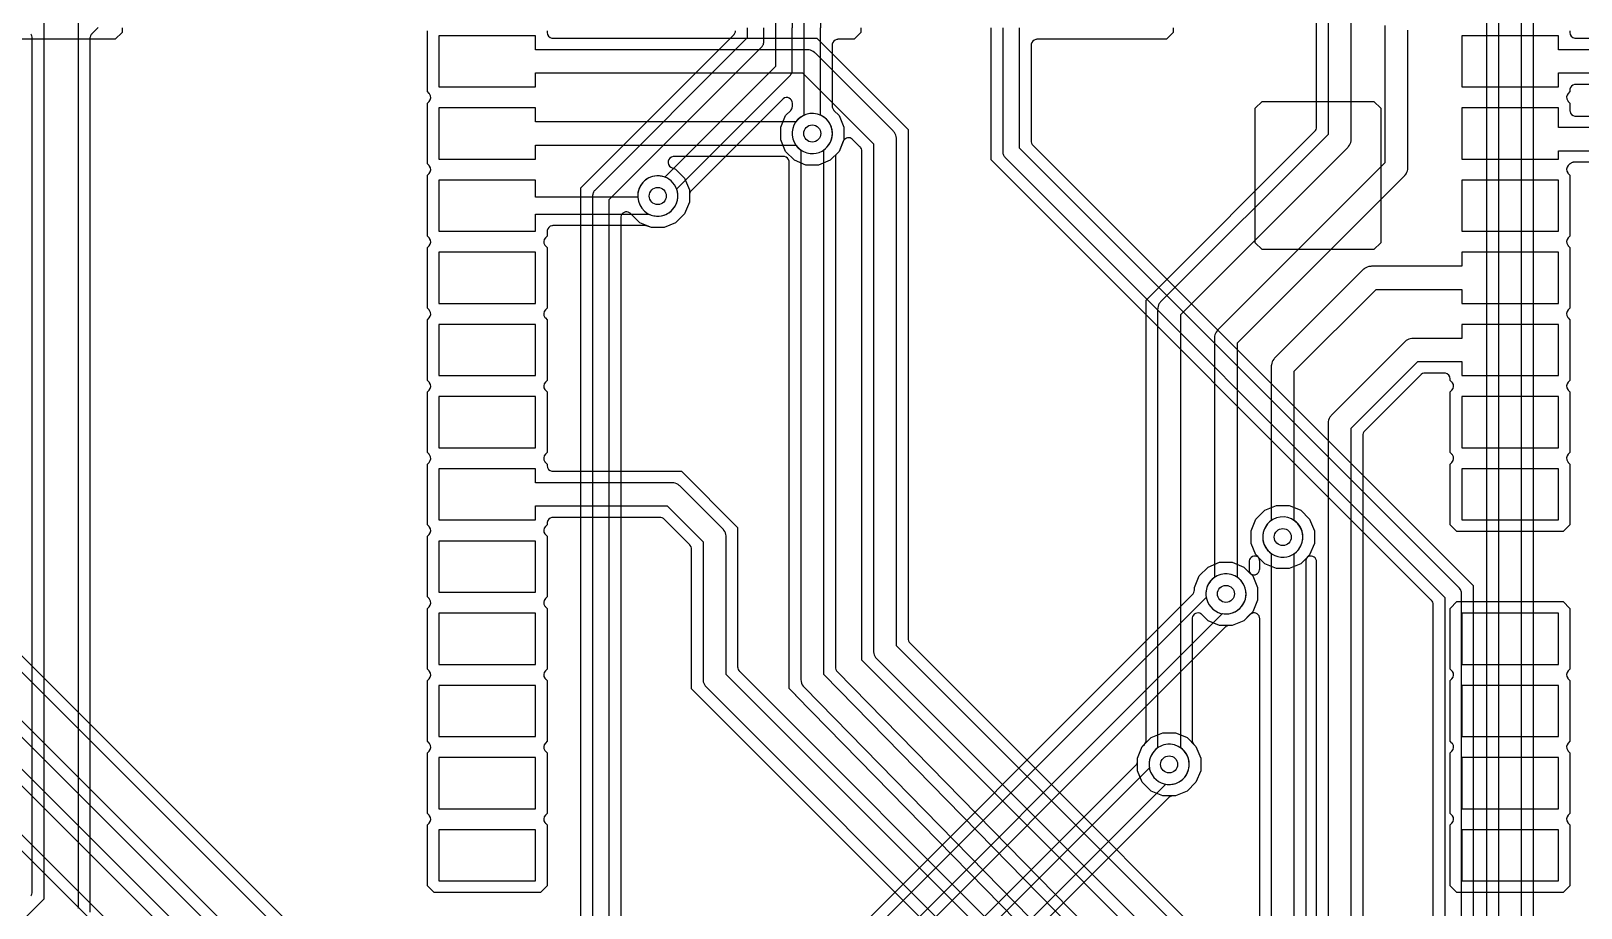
# Model space of a CAD drawing. Header units: millimetres. Extents: x -1 to 70, y 0 to 114.
# Drawn here: x 25.97 to 53.25, y 81.47 to 96.9 of the extents above; entities that cross this region are included whole.
import ezdxf

# ---------------------------------------------------------------- set-up
doc = ezdxf.new("R2010")
doc.units = ezdxf.units.MM

msp = doc.modelspace()

# ---------------------------------------------------------------- linework, layer by layer
at = {"layer": '16_copper'}
for points in [[(48.594, 80.832), (48.594, 87.565), (48.592, 87.576), (48.591, 87.587, 0.54673), (48.433, 87.645), (48.432, 87.644), (48.431, 87.643), (48.429, 87.642), (48.423, 87.636), (48.315, 87.528), (48.111, 87.444), (47.889, 87.444), (47.685, 87.528), (47.577, 87.636), (47.569, 87.643), (47.56, 87.649, 0.546726), (47.407, 87.579), (47.407, 87.577), (47.407, 87.576), (47.407, 87.574), (47.406, 87.565), (47.406, 87.422), (47.407, 87.415), (47.407, 87.407, 0.125733), (47.427, 87.362), (47.432, 87.355), (47.433, 87.354), (47.434, 87.353), (47.436, 87.351), (47.472, 87.315), (47.556, 87.111), (47.556, 86.889), (47.472, 86.685), (47.315, 86.528), (47.111, 86.444), (46.889, 86.444), (46.685, 86.528), (46.577, 86.636), (46.569, 86.643), (46.56, 86.649, 0.546726), (46.407, 86.579), (46.407, 86.577), (46.407, 86.576), (46.407, 86.574), (46.406, 86.565), (46.406, 84.422), (46.407, 84.415), (46.407, 84.407, 0.125733), (46.427, 84.362), (46.432, 84.355), (46.433, 84.354), (46.434, 84.353), (46.436, 84.351), (46.472, 84.315), (46.556, 84.111), (46.556, 83.889), (46.472, 83.685), (46.315, 83.528), (46.111, 83.444), (45.889, 83.444), (45.685, 83.528), (45.528, 83.685), (45.444, 83.889), (45.444, 84.111), (45.528, 84.315), (45.564, 84.351, 0.162857), (45.593, 84.408), (45.593, 84.416), (45.594, 84.418), (45.593, 84.42), (45.594, 84.422), (45.594, 92.168), (48.564, 95.139), (48.569, 95.145), (48.574, 95.15, 0.125734), (48.593, 95.196), (48.593, 95.204), (48.594, 95.206), (48.593, 95.207), (48.594, 95.21), (48.594, 98.168)], [(48.797, 98), (48.797, 95.084), (45.856, 92.144), (45.85, 92.136), (45.843, 92.129, 0.132344), (45.799, 92.032), (45.799, 92.024, 0.018059), (45.798, 92.009), (45.797, 92), (45.797, 84.289), (45.767, 84.266, 0.716589), (46.023, 83.647), (46.069, 83.653, 0.621839), (46.233, 84.266), (46.203, 84.289), (46.203, 91.916), (49.144, 94.856), (49.15, 94.864), (49.157, 94.871, 0.132344), (49.201, 94.968), (49.201, 94.976, 0.018059), (49.202, 94.991), (49.203, 95), (49.203, 97.916)], [(25.967, 81.687), (25.972, 81.692, 0.125734), (25.991, 81.738), (25.992, 81.746), (25.992, 81.748), (25.992, 81.749), (25.992, 81.752), (25.992, 96.779), (25.991, 96.786), (25.991, 96.794, 0.125733), (25.972, 96.839), (25.966, 96.846)], [(26.803, 81.47, 0.015609), (26.804, 81.489), (26.805, 81.5), (26.805, 97.05)], [(27.153, 96.966), (27.037, 96.85), (27.033, 96.844), (27.028, 96.839, 0.125734), (27.009, 96.793), (27.008, 96.785), (27.008, 96.783), (27.008, 96.782), (27.008, 96.779), (27.008, 81.399)], [(42.564, 80.361), (37.594, 85.332), (37.594, 87.79), (37.593, 87.797), (37.593, 87.805, 0.125733), (37.573, 87.85), (37.568, 87.857), (37.567, 87.858), (37.566, 87.859), (37.564, 87.861), (37.111, 88.314), (37.105, 88.319), (37.1, 88.324, 0.125734), (37.054, 88.343), (37.046, 88.343), (37.044, 88.344), (37.043, 88.343), (37.04, 88.344), (35.153, 88.344), (35.144, 88.342), (35.135, 88.342, 0.323309), (35.054, 88.258), (35.054, 88.252), (35.053, 88.251), (35.054, 88.249), (35.053, 88.244), (35.053, 88.216), (35.023, 88.186, 0.373887), (35.014, 88.055), (35.017, 88.051, 0.009675), (35.02, 88.048), (35.023, 88.044), (35.053, 88.014), (35.053, 86.946), (35.023, 86.916, 0.373887), (35.014, 86.785), (35.017, 86.781, 0.009675), (35.02, 86.778), (35.023, 86.774), (35.053, 86.744), (35.053, 85.676), (35.023, 85.646, 0.373887), (35.014, 85.515), (35.017, 85.511, 0.009675), (35.02, 85.508), (35.023, 85.504), (35.053, 85.474), (35.053, 84.406), (35.023, 84.376, 0.373893), (35.014, 84.245), (35.017, 84.241, 0.009714), (35.02, 84.238), (35.023, 84.234), (35.053, 84.204), (35.053, 83.136), (35.023, 83.106, 0.373893), (35.014, 82.975), (35.017, 82.971, 0.009714), (35.02, 82.968), (35.023, 82.964), (35.053, 82.934), (35.053, 81.866), (34.934, 81.747), (33.066, 81.747), (32.947, 81.866), (32.947, 82.934), (32.977, 82.964, 0.373887), (32.986, 83.095), (32.983, 83.099, 0.009675), (32.98, 83.102), (32.977, 83.106), (32.947, 83.136), (32.947, 84.204), (32.977, 84.234, 0.373887), (32.986, 84.365), (32.983, 84.369, 0.009675), (32.98, 84.372), (32.977, 84.376), (32.947, 84.406), (32.947, 85.474), (32.977, 85.504, 0.373893), (32.986, 85.635), (32.983, 85.639, 0.009714), (32.98, 85.642), (32.977, 85.646), (32.947, 85.676), (32.947, 86.744), (32.977, 86.774, 0.373893), (32.986, 86.905), (32.983, 86.909, 0.009714), (32.98, 86.912), (32.977, 86.916), (32.947, 86.946), (32.947, 88.014), (32.977, 88.044, 0.373893), (32.986, 88.175), (32.983, 88.178, 0.002423), (32.983, 88.179), (32.982, 88.181), (32.98, 88.182), (32.977, 88.186), (32.947, 88.216), (32.947, 89.284), (32.977, 89.314, 0.373887), (32.986, 89.445), (32.983, 89.449, 0.009675), (32.98, 89.452), (32.977, 89.456), (32.947, 89.486), (32.947, 90.554), (32.977, 90.584, 0.373887), (32.986, 90.715), (32.983, 90.719, 0.009675), (32.98, 90.722), (32.977, 90.726), (32.947, 90.756), (32.947, 91.824), (32.977, 91.854, 0.373887), (32.986, 91.985), (32.983, 91.989, 0.009675), (32.98, 91.992), (32.977, 91.996), (32.947, 92.026), (32.947, 93.094), (32.977, 93.124, 0.373893), (32.986, 93.255), (32.983, 93.259, 0.009714), (32.98, 93.262), (32.977, 93.266), (32.947, 93.296), (32.947, 94.364), (32.977, 94.394, 0.373887), (32.986, 94.525), (32.983, 94.529, 0.009675), (32.98, 94.532), (32.977, 94.536), (32.947, 94.566), (32.947, 95.634), (32.977, 95.664, 0.373887), (32.986, 95.795), (32.983, 95.799, 0.009675), (32.98, 95.802), (32.977, 95.806), (32.947, 95.836), (32.947, 96.904)], [(35.053, 96.904), (35.053, 96.876, 0.373881), (35.139, 96.777), (35.144, 96.777, 0.009671), (35.148, 96.777), (35.153, 96.776), (39.798, 96.776), (41.406, 95.168), (41.406, 86.21), (41.407, 86.203), (41.407, 86.195, 0.125733), (41.427, 86.15), (41.432, 86.143), (41.433, 86.142), (41.434, 86.141), (41.436, 86.139), (48.989, 78.586)], [(49.797, 97), (49.797, 94.584), (46.856, 91.644), (46.85, 91.636), (46.843, 91.629, 0.132344), (46.799, 91.532), (46.799, 91.524, 0.018059), (46.798, 91.509), (46.797, 91.5), (46.797, 87.289), (46.767, 87.266, 0.716589), (47.023, 86.647), (47.069, 86.653, 0.621839), (47.233, 87.266), (47.203, 87.289), (47.203, 91.416), (50.144, 94.356), (50.15, 94.364), (50.157, 94.371, 0.132344), (50.201, 94.468), (50.201, 94.476, 0.018059), (50.202, 94.491), (50.203, 94.5), (50.203, 96.916)], [(53.053, 96.904), (53.053, 96.876, 0.373881), (53.139, 96.777), (53.144, 96.777, 0.009671), (53.148, 96.777), (53.153, 96.776), (55.078, 96.776)], [(48.939, 78.348), (41.203, 86.084), (41.203, 95), (41.202, 95.01), (41.202, 95.02, 0.132342), (41.165, 95.119), (41.159, 95.125, 0.018024), (41.15, 95.137), (41.144, 95.144), (39.774, 96.514), (39.766, 96.52), (39.759, 96.527, 0.132344), (39.662, 96.571), (39.654, 96.571, 0.018059), (39.639, 96.572), (39.63, 96.573), (34.85, 96.573), (34.85, 96.82), (33.15, 96.82), (33.15, 95.92), (34.85, 95.92), (34.85, 96.167), (39.546, 96.167), (40.797, 94.916), (40.797, 86), (40.798, 85.99), (40.798, 85.98, 0.132342), (40.835, 85.881), (40.841, 85.875, 0.018024), (40.85, 85.863), (40.856, 85.856), (48.652, 78.061)], [(55.078, 95.964), (53.153, 95.964), (53.144, 95.962), (53.135, 95.962, 0.323309), (53.054, 95.878), (53.054, 95.872), (53.053, 95.871), (53.054, 95.869), (53.053, 95.864), (53.053, 95.836), (53.023, 95.806, 0.373887), (53.014, 95.675), (53.017, 95.671, 0.009675), (53.02, 95.668), (53.023, 95.664), (53.053, 95.634), (53.053, 95.506), (53.054, 95.497), (53.055, 95.488, 0.323309), (53.139, 95.407), (53.144, 95.407, 0.009671), (53.148, 95.407), (53.153, 95.406), (55.078, 95.406)], [(49.943, 75.349), (39.923, 85.583), (39.923, 94.811), (39.953, 94.834, 1), (39.487, 95.366), (39.454, 95.333), (39.431, 95.303), (34.85, 95.303), (34.85, 95.55), (33.15, 95.55), (33.15, 94.65), (34.85, 94.65), (34.85, 94.897), (39.431, 94.897), (39.454, 94.867), (39.487, 94.834), (39.517, 94.811), (39.517, 85.5), (39.518, 85.491, 0.155859), (39.56, 85.375), (39.565, 85.369), (39.57, 85.364), (39.575, 85.358), (49.652, 75.065)], [(48.414, 78.011), (40.594, 85.832), (40.594, 94.79), (40.593, 94.797), (40.593, 94.805, 0.125741), (40.573, 94.85), (40.568, 94.857), (40.567, 94.858), (40.566, 94.859), (40.564, 94.861), (40.429, 94.996), (40.426, 94.999), (40.424, 95.001, 0.468082), (40.272, 94.976), (40.266, 94.964), (40.192, 94.785), (40.156, 94.749, 0.162857), (40.127, 94.692), (40.127, 94.684), (40.126, 94.682), (40.127, 94.68), (40.126, 94.678), (40.126, 85.707), (40.127, 85.7), (40.127, 85.693, 0.125737), (40.146, 85.647), (40.152, 85.64), (40.153, 85.638), (40.154, 85.638), (40.155, 85.637), (49.995, 75.586)], [(49.415, 75.017), (39.431, 85.214), (39.431, 85.214), (39.431, 85.215), (39.312, 85.333), (39.314, 85.502), (39.314, 85.502), (39.314, 85.503), (39.314, 94.594), (39.312, 94.603), (39.312, 94.612, 0.323309), (39.228, 94.693), (39.222, 94.693, 0.009671), (39.219, 94.693), (39.214, 94.694), (37.282, 94.694), (37.277, 94.693), (37.271, 94.693, 0.722103), (37.231, 94.507), (37.244, 94.501), (37.244, 94.501), (37.244, 94.501), (37.244, 94.501), (37.315, 94.472), (37.472, 94.315), (37.556, 94.111), (37.556, 93.889), (37.472, 93.685), (37.315, 93.528), (37.111, 93.444), (36.889, 93.444), (36.822, 93.472, 0.000728), (36.821, 93.472), (36.809, 93.475), (36.797, 93.478), (36.797, 93.478), (36.797, 93.478), (36.783, 93.479), (35.153, 93.479), (35.144, 93.478), (35.135, 93.478, 0.323309), (35.054, 93.393), (35.054, 93.388, 0.009671), (35.054, 93.384), (35.053, 93.379), (35.053, 93.296), (35.023, 93.266, 0.373887), (35.014, 93.135), (35.017, 93.131, 0.009675), (35.02, 93.128), (35.023, 93.124), (35.053, 93.094), (35.053, 92.026), (35.023, 91.996, 0.373893), (35.014, 91.865), (35.017, 91.861, 0.009714), (35.02, 91.858), (35.023, 91.854), (35.053, 91.824), (35.053, 90.756), (35.023, 90.726, 0.373893), (35.014, 90.595), (35.017, 90.591, 0.009714), (35.02, 90.588), (35.023, 90.584), (35.053, 90.554), (35.053, 89.486), (35.023, 89.456, 0.373893), (35.014, 89.325), (35.017, 89.321, 0.009714), (35.02, 89.318), (35.023, 89.314), (35.053, 89.284), (35.053, 89.256, 0.373881), (35.139, 89.157), (35.144, 89.157, 0.009671), (35.148, 89.157), (35.153, 89.156), (37.418, 89.156), (38.406, 88.168), (38.406, 85.71), (38.407, 85.703), (38.407, 85.695, 0.125733), (38.427, 85.65), (38.432, 85.643), (38.433, 85.642), (38.434, 85.641), (38.436, 85.639), (43.406, 80.668)], [(55.078, 94.594), (53.122, 94.594), (53.115, 94.593), (53.108, 94.593, 0.026184), (53.098, 94.59), (53.091, 94.588), (53.084, 94.586, 0.050367), (53.062, 94.573), (53.056, 94.568), (53.054, 94.567), (53.053, 94.566), (53.052, 94.564), (53.023, 94.536, 0.373893), (53.014, 94.405), (53.017, 94.401, 0.009714), (53.02, 94.398), (53.023, 94.394), (53.053, 94.364), (53.053, 93.296), (53.023, 93.266, 0.373887), (53.014, 93.135), (53.017, 93.131, 0.009675), (53.02, 93.128), (53.023, 93.124), (53.053, 93.094), (53.053, 92.026), (53.023, 91.996, 0.373887), (53.014, 91.865), (53.017, 91.861, 0.009675), (53.02, 91.858), (53.023, 91.854), (53.053, 91.824), (53.053, 90.756), (53.023, 90.726, 0.373893), (53.014, 90.595), (53.017, 90.591, 0.009714), (53.02, 90.588), (53.023, 90.584), (53.053, 90.554), (53.053, 89.486), (53.023, 89.456, 0.373893), (53.014, 89.325), (53.017, 89.321, 0.009714), (53.02, 89.318), (53.023, 89.314), (53.053, 89.284), (53.053, 88.216), (52.934, 88.097), (51.066, 88.097), (50.947, 88.216), (50.947, 89.284), (50.977, 89.314, 0.373887), (50.986, 89.445), (50.983, 89.449, 0.009675), (50.98, 89.452), (50.977, 89.456), (50.947, 89.486), (50.947, 90.554), (50.977, 90.584, 0.373887), (50.986, 90.715), (50.983, 90.719, 0.009675), (50.98, 90.722), (50.977, 90.726), (50.947, 90.756), (50.947, 90.784, 0.373881), (50.861, 90.883), (50.856, 90.883, 0.009671), (50.852, 90.883), (50.847, 90.884), (50.5, 90.884), (50.493, 90.883), (50.485, 90.883, 0.125733), (50.44, 90.863), (50.433, 90.858), (50.432, 90.857), (50.431, 90.856), (50.429, 90.854), (49.436, 89.861), (49.431, 89.855), (49.426, 89.85, 0.125734), (49.407, 89.804), (49.407, 89.796), (49.406, 89.794), (49.407, 89.793), (49.406, 89.79), (49.406, 81.21)], [(49.203, 81.084), (49.203, 89.916), (50.374, 91.087), (51.15, 91.087), (51.15, 90.84), (52.85, 90.84), (52.85, 91.74), (51.15, 91.74), (51.15, 91.493), (50.29, 91.493), (50.28, 91.492), (50.27, 91.492, 0.132342), (50.171, 91.455), (50.165, 91.449, 0.018024), (50.153, 91.44), (50.146, 91.434), (48.856, 90.144), (48.85, 90.136), (48.843, 90.129, 0.132344), (48.799, 90.032), (48.799, 90.024, 0.018059), (48.798, 90.009), (48.797, 90), (48.797, 81)], [(43.144, 80.644), (38.203, 85.584), (38.203, 88), (38.202, 88.01), (38.202, 88.02, 0.132342), (38.165, 88.119), (38.159, 88.125, 0.018024), (38.15, 88.137), (38.144, 88.144), (37.394, 88.894), (37.386, 88.9), (37.379, 88.907, 0.132344), (37.282, 88.951), (37.274, 88.951, 0.018059), (37.259, 88.952), (37.25, 88.953), (34.85, 88.953), (34.85, 89.2), (33.15, 89.2), (33.15, 88.3), (34.85, 88.3), (34.85, 88.547), (37.166, 88.547), (37.797, 87.916), (37.797, 85.5), (37.798, 85.49), (37.798, 85.48, 0.132342), (37.835, 85.381), (37.841, 85.375, 0.018024), (37.85, 85.363), (37.856, 85.356), (42.797, 80.416)]]:
    msp.add_lwpolyline(points, format="xyb", dxfattribs=at)
msp.add_lwpolyline([(26.195, 97.05), (26.195, 81.626), (15.874, 71.305)], dxfattribs=at)
for points in [[(52.85, 96.167), (55.211, 96.167), (55.234, 96.137, 1), (55.766, 96.603), (55.733, 96.636, 0.414214), (55.234, 96.603), (55.211, 96.573), (52.85, 96.573), (52.85, 96.82), (51.15, 96.82), (51.15, 95.92), (52.85, 95.92)], [(55.569, 94.653, 1), (55.431, 95.347), (55.386, 95.335, 0.131652), (55.234, 95.233), (55.211, 95.203), (52.85, 95.203), (52.85, 95.55), (51.15, 95.55), (51.15, 94.65), (52.85, 94.65), (52.85, 94.797), (55.211, 94.797), (55.234, 94.767, 0.233167), (55.523, 94.647)], [(34.85, 93.683), (36.83, 93.683), (36.838, 93.683), (36.842, 93.683), (36.843, 93.683), (36.886, 93.665, 1), (37.114, 94.335), (37.069, 94.347, 0.492576), (36.647, 93.978), (34.85, 93.978), (34.85, 94.28), (33.15, 94.28), (33.15, 93.38), (34.85, 93.38)], [(48.069, 87.653, 0.621839), (48.233, 88.266), (48.203, 88.289), (48.203, 90.916), (49.644, 92.357), (51.15, 92.357), (51.15, 92.11), (52.85, 92.11), (52.85, 93.01), (51.15, 93.01), (51.15, 92.763), (49.56, 92.763), (49.55, 92.762), (49.54, 92.762, 0.132342), (49.441, 92.725), (49.435, 92.719, 0.018024), (49.423, 92.71), (49.416, 92.704), (47.856, 91.144), (47.85, 91.136), (47.843, 91.129, 0.132344), (47.799, 91.032), (47.799, 91.024, 0.018059), (47.798, 91.009), (47.797, 91), (47.797, 88.289), (47.767, 88.266, 0.716589), (48.023, 87.647)], [(51.066, 81.747), (50.947, 81.866), (50.947, 82.934), (50.977, 82.964, 0.373887), (50.986, 83.095), (50.983, 83.099, 0.009675), (50.98, 83.102), (50.977, 83.106), (50.947, 83.136), (50.947, 84.204), (50.977, 84.234, 0.373893), (50.986, 84.365), (50.983, 84.369, 0.009714), (50.98, 84.372), (50.977, 84.376), (50.947, 84.406), (50.947, 85.474), (50.977, 85.504, 0.373893), (50.986, 85.635), (50.983, 85.639, 0.009714), (50.98, 85.642), (50.977, 85.646), (50.947, 85.676), (50.947, 86.744), (51.066, 86.863), (52.934, 86.863), (53.053, 86.744), (53.053, 85.676), (53.023, 85.646, 0.373887), (53.014, 85.515), (53.017, 85.511, 0.009675), (53.02, 85.508), (53.023, 85.504), (53.053, 85.474), (53.053, 84.406), (53.023, 84.376, 0.373887), (53.014, 84.245), (53.017, 84.241, 0.009675), (53.02, 84.238), (53.023, 84.234), (53.053, 84.204), (53.053, 83.136), (53.023, 83.106, 0.373893), (53.014, 82.975), (53.017, 82.971, 0.009714), (53.02, 82.968), (53.023, 82.964), (53.053, 82.934), (53.053, 81.866), (52.934, 81.747)]]:
    msp.add_lwpolyline(points, format="xyb", close=True, dxfattribs=at)
for points in [[(52.85, 94.28), (51.15, 94.28), (51.15, 93.38), (52.85, 93.38)], [(34.85, 93.01), (33.15, 93.01), (33.15, 92.11), (34.85, 92.11)], [(34.85, 91.74), (33.15, 91.74), (33.15, 90.84), (34.85, 90.84)], [(34.85, 90.47), (33.15, 90.47), (33.15, 89.57), (34.85, 89.57)], [(52.85, 90.47), (51.15, 90.47), (51.15, 89.57), (52.85, 89.57)], [(52.85, 89.2), (51.15, 89.2), (51.15, 88.3), (52.85, 88.3)], [(34.85, 87.93), (33.15, 87.93), (33.15, 87.03), (34.85, 87.03)], [(34.85, 86.66), (33.15, 86.66), (33.15, 85.76), (34.85, 85.76)], [(52.85, 86.66), (51.15, 86.66), (51.15, 85.76), (52.85, 85.76)], [(34.85, 85.39), (33.15, 85.39), (33.15, 84.49), (34.85, 84.49)], [(52.85, 85.39), (51.15, 85.39), (51.15, 84.49), (52.85, 84.49)], [(34.85, 84.12), (33.15, 84.12), (33.15, 83.22), (34.85, 83.22)], [(52.85, 84.12), (51.15, 84.12), (51.15, 83.22), (52.85, 83.22)], [(34.85, 82.85), (33.15, 82.85), (33.15, 81.95), (34.85, 81.95)], [(52.85, 82.85), (51.15, 82.85), (51.15, 81.95), (52.85, 81.95)]]:
    msp.add_lwpolyline(points, close=True, dxfattribs=at)
at = {"layer": '1_copper'}
for points in [[(52.203, 61), (52.203, 98), (52.202, 98.01), (52.202, 98.02, 0.132342), (52.165, 98.119), (52.159, 98.125, 0.018024), (52.15, 98.137), (52.144, 98.144), (48.348, 101.939), (48.353, 101.977, 1), (47.647, 102.023), (47.647, 101.977, 0.414214), (48.023, 101.647), (48.061, 101.652), (51.797, 97.916), (51.797, 61.084)], [(35.649, 76.855), (35.649, 94.145), (38.338, 96.833), (38.342, 96.839), (38.347, 96.844, 0.125734), (38.366, 96.89), (38.366, 96.899), (38.367, 96.901), (38.367, 96.902), (38.367, 96.904)], [(38.573, 96.96), (38.573, 96.781), (35.896, 94.104), (35.89, 94.098), (35.884, 94.092, 0.103336), (35.857, 94.038), (35.857, 94.032), (35.855, 94.025), (35.853, 94.007), (35.852, 94), (35.852, 77)], [(36.148, 77.061), (36.148, 93.939), (38.824, 96.616), (38.83, 96.622), (38.836, 96.628, 0.103336), (38.863, 96.682), (38.863, 96.688), (38.865, 96.695), (38.867, 96.713), (38.867, 96.72), (38.867, 96.96)], [(40.573, 96.96), (40.573, 96.876), (40.454, 96.757), (40.171, 96.757), (40.162, 96.756), (40.153, 96.755, 0.323309), (40.072, 96.671), (40.071, 96.666, 0.009671), (40.071, 96.662), (40.071, 96.657), (40.071, 95.578), (40.072, 95.57), (40.072, 95.563, 0.125733), (40.091, 95.517), (40.096, 95.511), (40.098, 95.509), (40.098, 95.509), (40.1, 95.507), (40.192, 95.415), (40.276, 95.211), (40.276, 94.989), (40.192, 94.785), (40.035, 94.628), (39.831, 94.544), (39.609, 94.544), (39.405, 94.628), (39.248, 94.785), (39.164, 94.989), (39.164, 95.211), (39.248, 95.415), (39.34, 95.507), (39.344, 95.513), (39.35, 95.518, 0.088956), (39.365, 95.549), (39.366, 95.557), (39.368, 95.564), (39.369, 95.572), (39.369, 95.574), (39.369, 95.575), (39.369, 95.578), (39.369, 95.632, 0.618814), (39.209, 95.712), (39.207, 95.71), (39.206, 95.71), (39.205, 95.708), (39.199, 95.703), (37.586, 94.09), (37.581, 94.084), (37.576, 94.079, 0.125734), (37.557, 94.033), (37.557, 94.025), (37.556, 94.023), (37.557, 94.021), (37.556, 94.019), (37.556, 93.889), (37.472, 93.685), (37.315, 93.528), (37.111, 93.444), (36.889, 93.444), (36.685, 93.528), (36.521, 93.692), (36.513, 93.698), (36.505, 93.705, 0.546726), (36.352, 93.635), (36.352, 93.633), (36.351, 93.631), (36.351, 93.629), (36.351, 93.621), (36.351, 77.187)], [(50.649, 75.379), (50.649, 86.813), (50.648, 86.821), (50.648, 86.828, 0.125733), (50.629, 86.873), (50.624, 86.88), (50.622, 86.882), (50.622, 86.882), (50.62, 86.884), (42.869, 94.635), (42.869, 96.832), (42.868, 96.839), (42.868, 96.846), (42.867, 96.851), (42.867, 96.852), (42.867, 96.96)], [(43.073, 96.96), (43.073, 94.78), (43.073, 94.772), (43.073, 94.763, 0.103334), (43.093, 94.706), (43.096, 94.702), (43.1, 94.695), (43.111, 94.681), (43.116, 94.676), (50.852, 86.939), (50.852, 62.14)], [(51.148, 62.139), (51.148, 87), (51.147, 87.008), (51.147, 87.017, 0.103334), (51.127, 87.074), (51.124, 87.078), (51.12, 87.085), (51.109, 87.099), (51.104, 87.104), (43.367, 94.841), (43.367, 96.96)], [(46.073, 96.96), (46.073, 96.876), (45.954, 96.757), (43.671, 96.757), (43.662, 96.756), (43.653, 96.755, 0.323309), (43.572, 96.671), (43.571, 96.666, 0.009671), (43.571, 96.662), (43.571, 96.657), (43.571, 94.967), (43.572, 94.959), (43.572, 94.952, 0.125733), (43.591, 94.907), (43.596, 94.9), (43.598, 94.898), (43.598, 94.898), (43.6, 94.896), (51.351, 87.145), (51.351, 62.265)], [(42.466, 67.816), (18.679, 91.603), (18.67, 91.609), (18.662, 91.616, 0.546726), (18.509, 91.546), (18.509, 91.544), (18.509, 91.543), (18.509, 91.541), (18.508, 91.532), (18.508, 91.252), (18.509, 91.245), (18.509, 91.237, 0.125733), (18.528, 91.192), (18.534, 91.185), (18.535, 91.184), (18.536, 91.183), (18.537, 91.181), (40.431, 69.288)], [(39.511, 80.086), (46.414, 86.989), (46.419, 86.995), (46.424, 87, 0.125734), (46.443, 87.046), (46.443, 87.054), (46.444, 87.056), (46.443, 87.057), (46.444, 87.06), (46.444, 87.111), (46.528, 87.315), (46.685, 87.472), (46.889, 87.556), (47.111, 87.556), (47.19, 87.523), (47.19, 87.523), (47.19, 87.523), (47.315, 87.472), (47.423, 87.364), (47.431, 87.357), (47.44, 87.351, 0.546726), (47.593, 87.421), (47.593, 87.423), (47.593, 87.424), (47.593, 87.426), (47.594, 87.435), (47.594, 87.578), (47.593, 87.585), (47.593, 87.593, 0.125733), (47.573, 87.638), (47.568, 87.645), (47.567, 87.646), (47.566, 87.647), (47.564, 87.649), (47.528, 87.685), (47.444, 87.889), (47.444, 88.111), (47.528, 88.315), (47.685, 88.472), (47.889, 88.556), (48.111, 88.556), (48.19, 88.523), (48.19, 88.523), (48.19, 88.523), (48.315, 88.472), (48.472, 88.315), (48.556, 88.111), (48.556, 87.889), (48.472, 87.685), (48.436, 87.649, 0.162857), (48.407, 87.592), (48.407, 87.584), (48.406, 87.582), (48.407, 87.58), (48.406, 87.578), (48.406, 78.435)], [(47.594, 65.21), (47.594, 86.565), (47.592, 86.576), (47.591, 86.587, 0.54673), (47.433, 86.645), (47.432, 86.644), (47.431, 86.643), (47.429, 86.642), (47.423, 86.636), (47.315, 86.528), (47.111, 86.444), (47.06, 86.444, 0.162857), (47, 86.423), (46.993, 86.418), (46.992, 86.417), (46.991, 86.416), (46.989, 86.414), (40.086, 79.511)], [(40.511, 79.086), (45.414, 83.989), (45.419, 83.995), (45.424, 84, 0.125734), (45.443, 84.046), (45.443, 84.054), (45.444, 84.056), (45.443, 84.057), (45.444, 84.06), (45.444, 84.111), (45.528, 84.315), (45.685, 84.472), (45.889, 84.556), (46.111, 84.556), (46.19, 84.523), (46.19, 84.523), (46.19, 84.523), (46.315, 84.472), (46.472, 84.315), (46.556, 84.111), (46.556, 83.889), (46.472, 83.685), (46.315, 83.528), (46.111, 83.444), (46.06, 83.444, 0.162857), (46, 83.423), (45.993, 83.418), (45.992, 83.417), (45.991, 83.416), (45.989, 83.414), (41.086, 78.511)]]:
    msp.add_lwpolyline(points, format="xyb", dxfattribs=at)
for points in [[(37.069, 93.653, 0.453094), (37.335, 94.114), (37.331, 94.123), (39.324, 96.116), (39.33, 96.122), (39.336, 96.128, 0.103336), (39.363, 96.182), (39.363, 96.188), (39.365, 96.195), (39.367, 96.213), (39.367, 96.22), (39.367, 96.96), (39.37, 96.96), (39.37, 98.26), (39.07, 98.26), (39.07, 96.96), (39.073, 96.96), (39.073, 96.281), (37.123, 94.331), (37.114, 94.335, 1), (36.886, 93.665), (36.931, 93.653, 0.065543), (37.023, 93.647)], [(39.789, 94.753, 0.716592), (39.877, 95.417), (39.867, 95.421), (39.867, 96.96), (39.87, 96.96), (39.87, 98.26), (39.57, 98.26), (39.57, 96.96), (39.573, 96.96), (39.573, 95.421), (39.563, 95.417, 0.820681), (39.743, 94.747)], [(39.069, 55.653, 0.376374), (39.353, 56.023), (39.348, 56.061), (48.144, 64.856), (48.15, 64.864), (48.157, 64.871, 0.132344), (48.201, 64.968), (48.201, 64.976, 0.018059), (48.202, 64.991), (48.203, 65), (48.203, 87.711), (48.233, 87.734, 1), (47.767, 88.266), (47.734, 88.233, 0.414214), (47.767, 87.734), (47.797, 87.711), (47.797, 65.084), (39.061, 56.348), (39.023, 56.353, 1), (38.977, 55.647), (39.023, 55.647)], [(39.569, 79.153, 0.376374), (39.853, 79.523), (39.848, 79.561), (46.939, 86.652), (46.977, 86.647, 1), (47.023, 87.353), (46.977, 87.353, 0.414214), (46.647, 86.977), (46.652, 86.939), (39.561, 79.848), (39.523, 79.853, 1), (39.477, 79.147), (39.523, 79.147)], [(40.569, 78.153, 0.376374), (40.853, 78.523), (40.848, 78.561), (45.939, 83.652), (45.977, 83.647, 1), (46.023, 84.353), (45.977, 84.353, 0.414214), (45.647, 83.977), (45.652, 83.939), (40.561, 78.848), (40.523, 78.853, 1), (40.477, 78.147), (40.523, 78.147)]]:
    msp.add_lwpolyline(points, format="xyb", close=True, dxfattribs=at)
for points in [[(52.406, 98.168), (52.406, 60.832)], [(51.594, 62.223), (51.594, 97.79)], [(27.573, 96.96), (27.573, 96.876), (27.454, 96.757), (24.986, 96.757)], [(43.089, 68.342), (19.305, 92.126)], [(19.537, 92.181), (43.184, 68.534)], [(18.784, 91.784), (42.658, 67.911)], [(40.216, 69.216), (18.305, 91.126)], [(39.463, 68.819), (17.569, 90.712)], [(17.784, 90.784), (39.695, 68.874)]]:
    msp.add_lwpolyline(points, dxfattribs=at)
msp.add_lwpolyline([(47.636, 93.057), (47.517, 93.176), (47.517, 95.544), (47.636, 95.663), (49.604, 95.663), (49.723, 95.544), (49.723, 93.176), (49.604, 93.057)], close=True, dxfattribs=at)
at = {"layer": 'drills_via_1_16'}
for centre in [(39.72, 95.1), (37, 94), (48, 88), (47, 87), (46, 84)]:
    msp.add_circle(centre, 0.15, dxfattribs=at)

doc.saveas('drawing.dxf')
